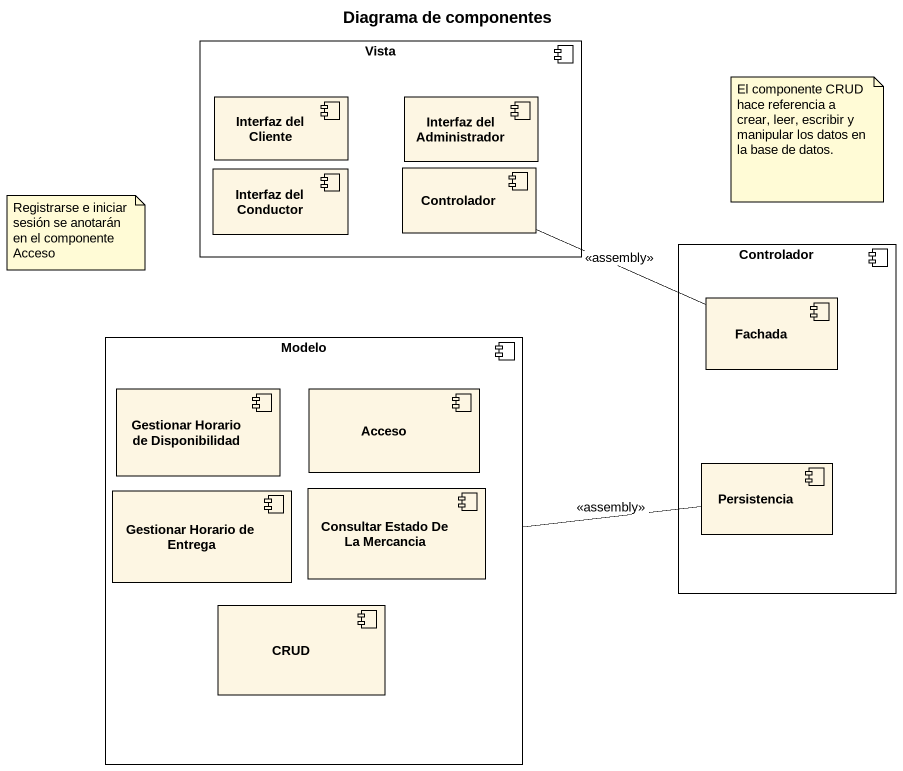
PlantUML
@startuml
title Diagrama de componentes
component Vista {
  component "Interfaz del Cliente" as Interfaz_del_Cliente
  component "Interfaz del Administrador" as Interfaz_del_Administrador
  component "Interfaz del Conductor" as Interfaz_del_Conductor
  component Controlador
}
component "Controlador" as Controlador_2 {
  component Fachada
  component Persistencia
}
component Modelo {
  component "Gestionar Horario de Disponibilidad" as Gestionar_Horario_de
  component Acceso
  component "Gestionar Horario de Entrega" as Gestionar_Horario_de_Entrega
  component "Consultar Estado De La Mercancia" as Consultar_Estado_De_La
  component CRUD
}
Fachada -left- Controlador : <<assembly>>
Persistencia -left- Modelo : <<assembly>>
note as N1
  El componente CRUD hace referencia a crear, leer, escribir y manipular los datos en la base de datos.
end note
note as N2
  Registrarse e iniciar sesión se anotarán en el componente Acceso
end note
@enduml
